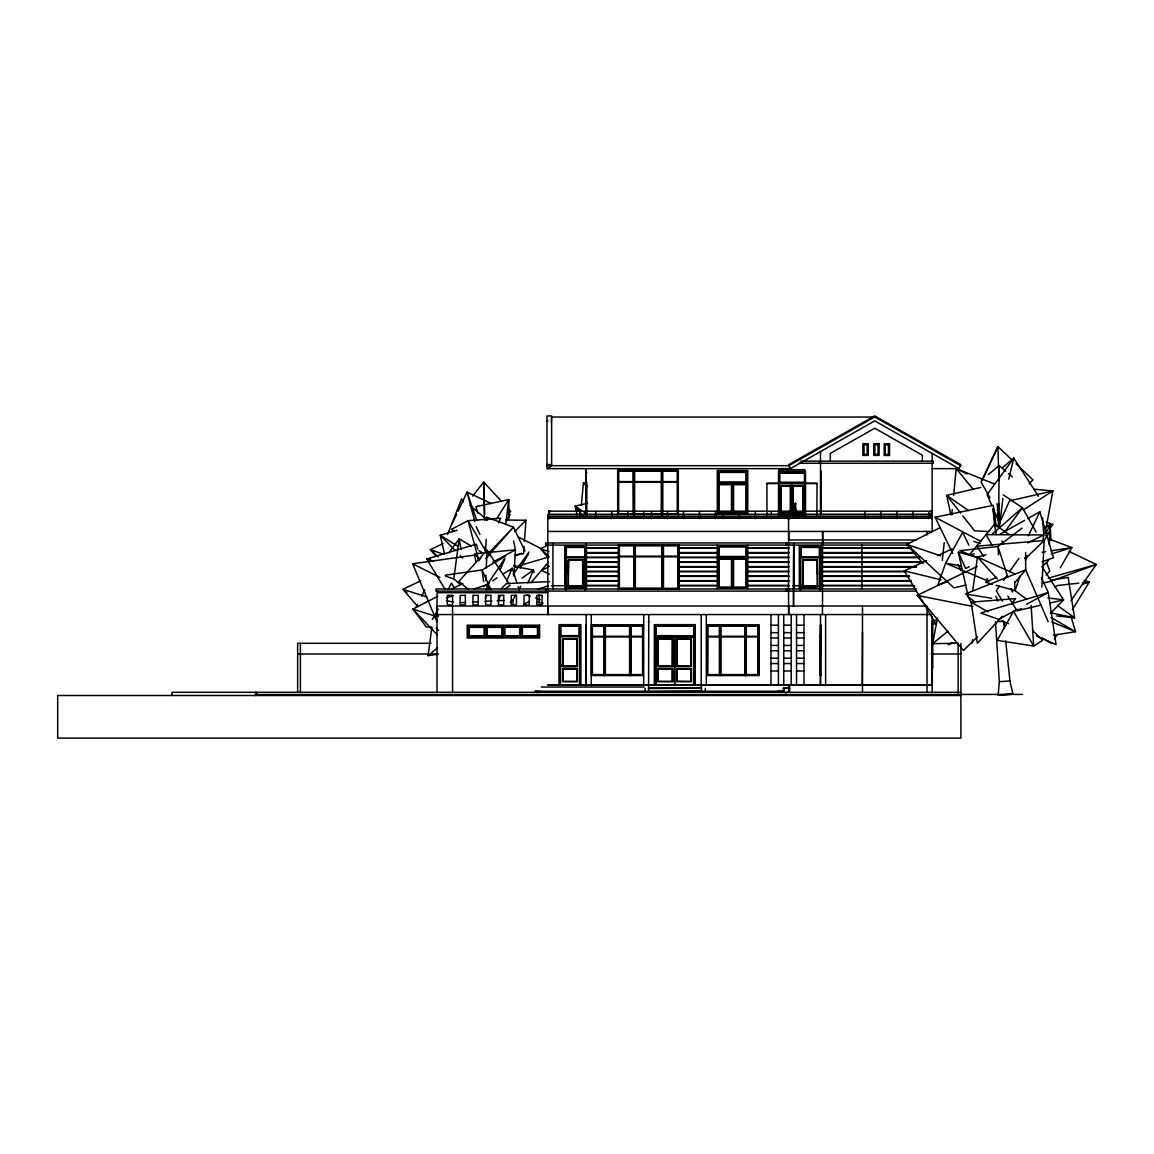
<?xml version="1.0" encoding="UTF-8"?>
<svg xmlns="http://www.w3.org/2000/svg" width="1154" height="1154" viewBox="0 0 1154 1154"><rect width="100%" height="100%" fill="white"/><g stroke="black" fill="none" stroke-linecap="round" stroke-linejoin="round"><path stroke-width="1.5" d="M998.513 526.57L998.773 503.288M999.032 479.992L999.191 465.653L988.242 474.525M562.618 653.279L562.936 638.652L562.835 666.32M568.258 574.461L568.576 559.82L568.345 587.617L582.958 587.703L582.958 560.007L568.258 560.007L568.258 587.703M802.823 574.461L803.155 559.82L803.155 587.372L817.248 587.415M998.484 528.373L999.191 465.653L1005.798 471.265M484.853 550.4L485.012 546.895M486.18 520.584L486.339 517.079L513.458 527.162L524.983 551.049M485.704 580.433L485.949 575.096M486.267 567.97L487.046 550.184L458.874 581.371L468.394 589.55M1049.231 544.573L1050.126 524.854L1046.75 526.036M1041.86 587.198L1044.197 540.505L1050.486 530.523L1045.567 535.672M513.977 575.961L515.42 549.809L513.588 541.053M791.11 512.304L790.245 512.145L791.298 512.405M485.459 551.497L486.267 539.322M524.118 546.592L523.627 553.617L514.828 555.463M524.479 541.313L525.936 520.238L506.159 520.036M551.266 422.378L551.641 417.041L874.573 417.041M672.032 665.541L672.032 665.541A2.135 2.135 0 0 0 673.359 665.714A2.135 2.135 0 0 0 672.046 665.743L672.032 665.815A2.048 2.048 0 0 1 673.619 665.887L673.806 665.815M675.71 665.714L675.58 665.887A2.048 2.048 0 0 1 677.182 665.815L677.225 665.743A2.135 2.135 0 0 0 675.898 665.642L675.782 665.584M581.284 505.452L583.448 482.776L586.78 484.132M951.79 514.872L952.295 509.534M953.651 495.282L956.19 468.553L994.56 484.031M586.174 485.113L586.189 473.558M940.322 578.197L940.712 574.634M942.284 560.426L944.246 542.654M1005.668 640.686L1009.938 681.004L1012.981 694.174L998.167 695.083L999.306 681.48L995.484 621.761M794.616 510.804L795.366 502.956L796.116 510.804M796.116 503.822L794.89 504.673L794.89 510.14M999.35 527.71L1002.884 498.369M505.697 524.493L508.741 499.581L475.938 506.635L477.727 513.27M438.491 654.116L428.134 655.616L431.841 627.329M549.823 511.698L548.554 511.179L549.823 510.645M548.987 514.641L931.494 514.554M568.835 586.766L568.821 586.708A2.135 2.135 0 0 1 567.119 586.737L567.249 586.636M561.421 665.541L561.709 665.584A2.048 2.048 0 0 0 563.152 665.541L563.181 665.598A2.135 2.135 0 0 1 561.868 665.714M930.658 510.645L931.942 511.179L930.658 511.698M485.358 598.551L485.82 595.089M486.526 589.867L487.219 584.66L504.904 558.594L500.172 569.975M972.173 643.009L972.649 639.604M972.678 590.805L977.452 557.021L985.934 554.757M1042.956 540.202L1043.793 534.966L1042.538 517.944M1045.091 533.393L1052.852 490.955L1034.172 489.209M957.791 643.254L932.634 643.672L937.495 617.996M1008.711 479.126L1013.775 458.109L1038.427 496.278M792.654 512.448L793.663 512.203M1020.237 575.658L1015.03 590.66L1026.598 599.171M1025.444 560.642L1027.175 555.637L1024.795 558.161M447.536 534.518L461.701 498.672L463.143 501.976M801.583 586.795L801.655 586.78A2.135 2.135 0 0 0 803.386 586.78L803.4 586.766M527.941 582.885L533.509 569.989L514.309 566.527M498.225 600.484L500.317 595.637M506.62 581.14L512.217 568.258L517.05 583.26M498.485 522.935L500.591 518.189L468.106 520.685L451.531 529.282L454.517 531.215M513.126 574.461L529.022 551.973M998.008 526.282L1009.534 500.836L1052.852 490.955L1023.194 510.054M982.371 480.223L997.936 446.569L1012.202 460.143M452.152 523.858L456.623 514.338M458.109 511.164L467.053 492.109L491.301 503.577M1028.387 535.831L1039.855 511.785L1053.515 557.743L1042.019 561.767M1046.173 532.932L1050.126 524.854L1051.005 540.649M415.945 607.437L417.56 604.234M421.628 596.214L424.874 589.795M438.203 609.225L432.332 619.482M448.372 589.16L451.502 582.986L454.157 587.66M1021.535 608.634L1013.558 611.332L997.2 640.355L1033.71 646.052L1042.581 640.311L1032.484 630.228M931.985 468.639L959.017 468.639L960.705 464.615L874.732 415.887L788.773 464.615L790.187 468.639M1060.382 567.754L1071.864 547.587L1050.443 539.524M510.284 602.244L512.996 599.907L515.578 595.377M519.026 589.348L520.757 586.333M520.324 567.912L528.388 553.906M1054.511 638.912L1057.338 634.296M1072.398 609.687L1089.347 582.02L1084.241 580.462M496.581 518.867L508.741 499.581L509.001 518.377L506.274 520.569M499.249 567.407L504.082 559.892M790.49 485.603L781.013 485.603M1049.736 528.878L1052.722 524.421L1045.986 522.041M999.378 586.261L996.291 590.675L1002.566 601.277M1003.504 580.375L1006.591 575.961M1009.678 571.547L1018.939 558.32M1070.984 600.57L1096.3 564.494L1069.109 551.424M449.036 552.694L459.148 538.817L471.366 546.116M933.269 622.915L935.375 620.03M1004.903 531.662L1022.415 507.717L1003.302 494.907M1002.364 616.25L977.337 643.297L971.105 602.157L966.749 594.425M1011.568 604.032L1015.65 598.594L971.105 602.157L988.012 611.894M505.928 520.31L510.212 514.67M480.814 558.046L478.795 560.685L468.106 520.685L485.848 551.424M475.924 636.431L477.785 636.431M493.609 636.431L495.47 636.431M511.294 636.431L513.155 636.431M528.979 636.431L530.84 636.431M510.097 570.999L512.217 568.258L503.13 574.043M472.592 496.105L483.714 482.069L501.312 501.168M508.409 514.093L510.688 511.352L508.351 508.813M530.999 582.698L548.438 562.171M1015.332 582.063L1025.69 569.86L1025.603 552.55M485.675 558.738L513.458 527.162L488.156 553.631M1046.13 575.024L1049.765 571.115L1046.894 563.152M1029.253 483.771L1032.96 479.876L1016.097 463.85M1050.414 613.495L1063.584 599.82L1042.177 567.032M514.742 531.561L525.936 520.238M469.173 635.969L484.55 635.969M486.945 635.883L502.235 635.969M502.235 627.199L502.105 635.854M618.155 514.194L618.356 470.933L633.517 470.933L633.719 514.194L618.155 514.194L618.155 482.271L677.816 482.271L677.816 514.194L662.266 514.194L677.816 514.194M504.63 635.883L519.92 635.969L519.819 627.286M582.842 560.123L568.345 560.079L582.914 560.051L582.914 587.66L568.533 587.415M522.3 635.883L537.591 635.969M537.591 627.199L537.476 635.854M634.267 545.496L634.455 588.771L618.89 588.771L619.092 545.496M591.915 675.047L592.117 625.598L604.292 625.598L604.48 675.047L591.915 675.047L591.915 636.95L643.038 636.95M630.473 675.047L643.038 675.047L630.473 675.047L630.473 636.95M672.479 638.941L672.32 666.247L658.184 666.247L657.982 638.912L672.609 638.826L672.609 666.522L657.895 666.522L657.895 638.826L672.522 638.912L672.566 666.478L657.939 666.478L657.939 638.869M691.232 638.941L691.073 666.247L676.922 666.247L676.734 638.912L691.347 638.826L691.347 666.522L676.648 666.522L676.648 638.826L691.26 638.912M691.174 666.348L676.821 666.348M707.287 675.047L707.489 625.598L719.663 625.598L719.865 675.047L707.287 675.047L707.287 636.95L758.409 636.95M803.011 587.516L802.91 560.079L817.479 560.051L817.522 587.703L802.823 587.703L802.823 560.007L817.522 560.007M746.032 674.859L758.409 675.047L758.221 625.598L746.032 625.598L746.032 674.859L758.409 675.047M501.413 588.598L506.476 583.563L549.477 581.616M977.438 636.907L963.503 650.409L917.199 595.406L977.222 566.412M1025.242 558.781L1044.197 540.505L976.774 546.203L983.626 556.214M1042.048 566.499L1048.496 560.7M991.776 534.562L1022.415 507.717L1036.119 532.081M1002.913 467.327L1013.775 458.109L987.103 494.604L991.82 505.539M428.134 655.616L437.611 647.783M548.02 468.639L551.641 465.682L551.641 415.974L546.953 415.974L546.953 468.639L790.447 468.639L874.732 420.878L959.017 468.639M932.634 643.672L947.91 631.166M567.133 585.886L567.133 587.804L567.306 585.9M732.199 501.673L732.199 499.884M790.201 514.915L789.567 514.958M732.199 576.235L732.199 574.447M801.698 585.886L801.698 587.804L801.929 585.915M1022.098 528.099L997.936 546.491L959.883 550.674L978.001 558.002M504.471 589.348L510.126 585.28M521.997 578.14L533.509 569.989L534.114 572.673M540.274 605.057L543.145 603.052L538.053 602.042M483.454 586.578L489.512 582.712M492.542 580.794L497.085 577.894M505.51 556.242L482.026 569.961L445.372 575.168M546.953 465.682L788.773 465.682L874.732 416.955L960.705 465.682M1000.186 534.114L1024.593 520.382M1027.651 518.651L1039.855 511.785M523.599 604.508L529.556 601.191M785.802 693.02L789.624 690.914L789.624 685.274M492.614 562.229L515.42 549.809L474.669 553.805L478.809 558.824M1017.28 609.312L998.686 619.366L980.842 613.019L1048.279 592.55L1041.644 578.01M1026.584 604.292L1048.279 592.55L1056.069 644.61L1036.393 635.955M437.856 596.229L412.872 609.081L426.288 626.882L431.625 627.372M451.892 589.002L462.826 583.376M548.482 544.775L540.548 548.77L548.453 558.147M940.423 527.493L906.885 544.399L923.041 563.541M965.999 568.316L969.216 566.701M1027.781 542.856L1043.793 534.966L985.963 534.634L992.022 545.106M420.676 580.823L402.89 589.333L417.806 606.571M442.977 543.649L430.327 549.65L436.183 556.416M541.572 570.249L548.107 567.263M936.067 624.227L904.303 570.812L926.619 560.613M937.769 555.507L952.122 548.958M948.17 644.769L953.074 642.547M996.695 577.317L985.603 582.28L992.527 584.256M1054.612 586.867L1057.857 585.467L1078.846 583.159M1046.433 527.046L1052.722 524.421L1045.986 526.729M790.418 511.828L789.293 511.179L790.577 510.645M648.793 614.866L648.577 691.664L701.473 691.246M777.479 691.246L783.869 691.664L783.869 688.476M947.679 581.573L937.827 585.222L945.616 563.195L962.696 532.326L968.898 545.207M514.9 555.478L521.594 553.199M793.649 512.145L792.784 512.304M446.454 597.844L453.248 595.652M473.63 589.059L487.219 584.66L489.556 589.434M1082.567 584.198L1089.347 582.02L1082.351 582.784M538.226 589.03L548.467 585.814M1051.308 554.007L1071.864 547.587L1050.789 550.862M457.099 530.205L440.28 535.268L444.506 554.122M515.059 566.946L549.145 556.848M974.25 553.79L969.071 555.305L994.488 524.248L992.959 508.712M819.975 675.047L821.475 674.859M1048.135 578.212L1096.3 564.494L1050.097 581.529L1043.187 582.986M965.912 585.035L953.997 587.876L906.885 544.399L940.726 555.867M1041.196 605.085L1017.078 610.754L1007.846 595.998M1049.808 603.066L1063.584 599.82L1047.875 597.974M587.473 503.274L575.197 506.13L577.043 514.785M980.799 487.45L946.713 495.383L950.824 514.713M952.742 553.43L935.086 517.223L993.262 505.351L996.234 526.599M438.578 614.75L435.087 615.399L438.318 616.625M1050.529 580.289L1068.128 577.389L1074.605 617.808L1056.761 615.933M1053.342 635.234L1075.528 631.7L1070.955 616.323M1042.004 552.218L1045.51 551.684M436.89 621.602L412.627 563.787L474.539 555.117L476.083 561.998M535.456 691.246L540.88 691.664M701.416 691.664L701.416 685.274M997.806 694.852L1012.981 694.174M997.518 621.573L1003.634 621.4L1004.369 628.411M460.143 602.72L465.423 602.446M472.476 602.071L477.756 601.782M484.81 601.407L491.849 601.032M497.143 600.758L504.183 600.383M430.269 558.897L426.735 558.983L445.011 589.29M546.953 420.821L548.02 420.821M800.746 461.153L933.211 461.153L933.211 463.273L798.885 463.273M546.953 464.615L551.641 464.615M634.339 470.933L661.646 470.933L661.646 514.006L634.339 514.006M662.454 470.933L677.629 470.933L677.629 514.006M586.16 471.265L585.943 515.521M718.351 471.582L746.696 471.582M779.094 472.116L804.944 472.116L804.872 515.304M779.239 472.332L804.8 472.332M586.896 472.65L586.16 472.65L586.16 515.42L586.896 515.261M804.598 472.65L779.455 472.65L779.455 515.477M617.953 481.593L678.033 481.593M586.16 482.228L586.896 482.228M779.455 482.228L804.453 482.228M718.351 482.776L746.696 482.776M586.16 483.31L586.896 483.31M767.021 483.512L779.455 483.512M804.453 483.512L816.888 483.512M586.131 485.43L586.896 485.43M793.404 485.603L802.953 485.517L802.953 513.04M781.099 485.747L790.403 485.747L790.403 512.809L781.07 512.852M793.505 485.747L802.795 485.747M548.554 511.179L931.942 511.179M719.202 512.491L731.463 512.491M733.583 512.491L745.845 512.491M793.476 512.852L802.823 512.852M586.044 513.025L586.896 513.126M618.356 514.006L633.517 514.006M932.144 514.41L547.804 514.41L547.804 516.66L932.144 516.66M780.897 515.261L790.605 515.261M793.288 515.261L803.011 515.261M932.144 518.247L547.804 518.247L547.804 614.548M547.804 531.446L932.144 531.446L932.144 463.273M916.391 539.971L788.773 539.971L788.773 531.446M909.092 542.957L545.683 542.957L545.683 545.092L907.693 545.092M618.688 545.352L678.768 545.352M565.604 589.838L565.604 546.693L585.626 546.693L585.568 589.853M800.212 589.853L800.169 546.693L820.191 546.693L819.975 589.896M565.806 546.895L585.41 546.895M800.386 546.895L819.975 546.895M586.16 547.861L618.688 547.861M678.768 547.861L717.283 547.861M747.749 547.861L788.874 547.861M822.427 547.861L911.198 547.861M586.16 548.28L618.688 548.28M678.768 548.28L717.283 548.28M747.749 548.28L788.874 548.28M822.427 548.28L911.198 548.28M586.16 552.55L618.688 552.55M678.768 552.55L717.283 552.55M747.749 552.55L788.874 552.55M822.427 552.55L914.718 552.55M586.16 552.968L618.688 552.968M678.768 552.968L717.283 552.968M747.749 552.968L788.874 552.968M822.427 552.968L914.718 552.968M793.649 554.064L793.418 589.896M618.688 556.156L678.768 556.156M566.34 556.805L584.876 556.805M800.905 556.805L819.441 556.805M586.16 557.238L618.688 557.238M678.768 557.238L717.283 557.238M747.749 557.238L788.874 557.238M822.427 557.238L919.998 557.238M586.16 557.656L618.688 557.656M678.768 557.656L717.283 557.656M747.749 557.656L788.874 557.656M822.427 557.656L919.998 557.656M566.124 557.872L585.092 557.872M800.703 557.872L819.657 557.872M803.112 560.281L817.248 560.281M586.16 561.911L618.688 561.911M678.768 561.911L717.283 561.911M747.749 561.911L788.874 561.911M822.427 561.911L921.757 561.911M586.16 562.344L618.688 562.344M678.768 562.344L717.283 562.344M747.749 562.344L788.874 562.344M822.427 562.344L921.757 562.344M586.16 566.6L618.688 566.6M678.768 566.6L717.283 566.6M747.749 566.6L788.874 566.6M822.427 566.6L916.478 566.6M586.16 567.032L618.688 567.032M678.768 567.032L717.283 567.032M747.749 567.032L788.874 567.032M822.427 567.032L916.478 567.032M586.16 571.288L618.688 571.288M678.768 571.288L717.283 571.288M747.749 571.288L788.874 571.288M822.427 571.288L905.933 571.288M586.16 571.72L618.688 571.72M678.768 571.72L717.283 571.72M747.749 571.72L788.874 571.72M822.427 571.72L905.933 571.72M586.16 575.976L618.688 575.976M678.768 575.976L717.283 575.976M747.749 575.976L788.874 575.976M822.427 575.976L909.439 575.976M586.16 576.409L618.688 576.409M678.768 576.409L717.283 576.409M747.749 576.409L788.874 576.409M822.427 576.409L909.439 576.409M586.16 580.664L618.688 580.664M678.768 580.664L717.283 580.664M747.749 580.664L788.874 580.664M822.427 580.664L911.198 580.664M586.16 581.097L618.688 581.097M678.768 581.097L717.283 581.097M747.749 581.097L788.874 581.097M822.427 581.097L911.198 581.097M586.16 585.352L618.688 585.352M678.768 585.352L717.283 585.352M747.749 585.352L788.874 585.352M822.427 585.352L912.958 585.352M551.424 585.742L618.688 585.785M678.768 585.785L717.283 585.785M747.749 585.785L788.874 585.785M792.885 585.742L914.718 585.785M568.258 587.444L582.958 587.444M802.823 587.444L817.522 587.444M619.092 588.569L634.267 588.569M635.075 588.569L662.382 588.569L662.382 545.496M678.552 588.771L663.002 588.771L678.552 588.771L678.552 556.834L618.89 556.834L618.89 588.771M916.189 588.973L435.952 588.973L435.952 591.108L916.233 591.108M547.804 592.709L437.02 592.709L437.02 692.66M437.02 606.023L925.248 606.023M437.02 614.548L931.942 614.548M932.144 621.79L934.278 621.79L934.278 623.91L931.999 623.91M586.16 624.66L586.016 684.841M820.508 624.66L820.436 684.841M643.514 624.92L591.439 624.92L591.439 675.537L643.514 675.537M820.653 624.92L820.653 675.537M770.973 625.194L778.431 625.194M783.754 625.194L791.211 625.194M796.534 625.194L803.992 625.194M820.653 625.194L819.975 675.263L821.331 675.263M629.853 625.598L605.1 625.598L605.1 674.859L629.853 674.859M630.661 625.598L642.836 625.598L642.836 674.859M694.275 684.841L694.275 625.511L655.183 625.511L655.241 684.841M745.224 625.598L720.471 625.598L720.471 674.859L745.224 674.859M820.653 625.598L821.475 625.598M655.4 625.728L694.073 625.728M693.54 626.261L655.934 626.261L655.934 635.753M484.637 627.112L469.087 627.112L469.087 636.056L484.637 636.056L484.637 627.112L484.593 636.013M486.757 627.112L502.322 627.112L502.322 636.056L486.757 636.056L486.757 627.112L487.046 635.782L502.004 635.739M504.442 627.112L520.007 627.112L520.007 636.056L504.442 636.056L504.442 627.112L519.718 627.387M522.127 627.112L537.677 627.112L537.677 636.056L522.127 636.056L522.127 627.112L537.403 627.387M484.363 627.387L469.361 627.387L469.289 635.854L484.319 635.739L484.319 627.43M487.046 627.387L502.033 627.387M862.485 632.118L862.269 684.841M770.973 632.652L778.431 632.652M783.754 632.652L791.211 632.652M796.534 632.652L803.992 632.652M537.36 635.739L522.445 635.739L522.344 627.329M560.7 635.623L579.236 635.623M655.717 635.623L693.54 635.753M931.321 635.666L932.677 635.666M591.699 636.272L643.24 636.272M707.085 636.272L758.625 636.272M819.975 636.272L821.331 636.272M560.483 636.705L579.452 636.705M655.717 636.619L693.54 636.619M655.717 636.907L693.54 636.907M819.975 636.95L821.331 636.95M770.973 637.974L778.431 637.974M783.754 637.974L791.211 637.974M796.534 637.974L803.992 637.974M577.231 638.912L562.791 638.999M562.936 639.143L577 639.143M658.227 639.143L672.277 639.143M676.965 639.143L691.03 639.143M431.019 643.297L297.645 643.297L297.645 692.299M950.939 643.297L958.152 643.297L958.152 693.28M770.973 645.432L778.431 645.432M783.754 645.432L791.211 645.432M796.534 645.432L803.992 645.432M770.973 650.755L778.431 650.755M783.754 650.755L791.211 650.755M796.534 650.755L803.992 650.755M297.645 653.957L428.336 653.957M431.942 653.957L437.337 653.957M931.119 653.957L960.893 653.957M770.973 658.213L778.431 658.213M783.754 658.213L791.211 658.213M796.534 658.213L803.992 658.213M770.973 663.55L778.431 663.55M783.754 663.55L791.211 663.55M796.534 663.55L803.992 663.55M562.618 666.276L577.317 666.276M562.662 666.478L577.274 666.478M931.869 667.127L932.677 667.127M931.942 667.805L932.677 667.805L932.677 623.91M931.999 668.079L931.999 623.65M932.144 668.656L932.172 681.552M562.719 668.757L577.202 668.757M691.246 668.757L676.763 668.757L676.763 681.552L691.347 681.653L691.347 668.656L676.648 668.656L676.648 681.653M562.936 668.974L577 668.974L577.058 681.394L562.863 681.394L562.863 668.916L562.979 681.293M672.277 668.974L658.227 668.974L658.227 681.336L672.349 681.394L672.349 668.916M691.03 668.974L676.965 668.974L676.965 681.336L691.087 681.394L691.087 668.916M770.973 670.993L778.431 670.993M783.754 670.993L791.211 670.993M796.534 670.993L803.992 670.993M819.975 674.585L821.201 674.585M592.117 674.859L604.292 674.859M707.489 674.859L719.663 674.859M657.895 681.653L672.609 681.653L672.609 668.656L657.895 668.656L657.895 681.653L658.011 668.757L672.493 668.757L672.493 681.552M932.36 684.841L547.602 684.841L932.144 685.274M541.298 687.034L643.961 687.034M648.577 688.044L701.632 688.26L648.577 688.476M789.192 688.044L783.018 688.318L789.624 688.476M535.023 691.246L783.465 691.246M960.893 692.299L171.946 692.299L171.946 695.501M960.893 694.564L256.678 694.564L256.678 692.299M961.123 694.434L1022.372 694.434M960.893 695.501L57.7 695.501L57.7 738.113L960.893 738.113L960.893 643.297M988.545 531.547L974.553 530.84L962.782 515.838M991.603 598.248L965.364 593.949L1025.69 569.86L1048.164 621.689M961.325 565.979L945.616 563.195L988.704 581.299L986.886 578.644M917.199 595.406L973.067 606.485M1051.078 612.889L1074.605 617.808L1057.526 605.533M446.468 600.628L453.291 602.143M904.303 570.812L941.073 579.871M975.289 602.244L968.307 596.979L958.325 552.189L979.039 557.858M995.989 585.237L1015.03 590.66L1014.654 581.861M434.726 615.976L412.872 609.081L437.395 634.96M426.792 596.906L402.89 589.333L406.973 592.478M433.486 561.176L426.735 558.983L476.371 544.169L477.77 549.275M973.774 541.399L980.438 543.621M548.958 551.626L540.548 548.77L548.482 556.098M527.017 594.988L530.422 596.142M443.915 554.396L430.327 549.65L438.332 556.848M445.271 575.99L453.493 578.904M535.528 597.887L540.202 599.618M1051.885 621.919L1075.528 631.7L1051.179 617.606M1001.96 620.809L1008.524 623.694M1014.9 573.899L977.452 557.021L997.388 579.077M546.03 564.97L549.29 566.484M1009.938 681.004L999.624 681.625M541.385 570.379L549.405 574.158M967.023 473.962L956.19 468.553L973.226 489.368M586.621 484.363L583.448 482.776L586.867 486.945M412.627 563.787L439.818 577.418M517.843 536.74L541.587 548.857M935.086 517.223L980.799 541.385M513.905 565.316L517.021 567.09M1042.466 638.018L1051.683 643.528M479.011 550.689L483.598 553.43M456.955 545.698L440.28 535.268L455.21 550.444M968.523 510.674L946.713 495.383L960.633 513.112M581.082 510.241L575.197 506.13L582.914 515.939M584.011 512.304L586.953 514.367M1008.957 534.432L994.488 524.248L996.277 534.634M469.851 505.466L487.522 520.18M1008.437 473.515L1012.404 476.89M460.504 584.703L453.796 578.789L459.148 538.817L461.023 549.405M817.45 587.617L817.205 559.82L817.522 574.461M460.186 555.507L462.667 558.031M436.183 627.79L438.477 630.445M1003.792 622.929L1006.014 625.569M487.046 550.184L509.159 583.823M1013.558 611.332L1033.71 646.052L1031.113 605.403M989.916 497.677L981.059 482.055L997.936 446.569L998.484 468.135M788.773 465.682L790.447 468.639M1010.962 588.843L1012.621 592.016L1011.524 588.641M997.301 510.155L998.874 513.299M958.123 564.436L961.195 570.74M476.169 526.599L479.891 534.432M958.325 552.189L965.566 568.302M490.796 589.521L482.026 569.961L483.613 581.63M995.859 596.257L997.921 601.09M476.732 520.367L467.053 492.109L474.799 521.42M997.676 516.199L998.787 519.588M1007.716 576.841L997.936 546.491L998.556 554.886M518.117 586.607L519.199 589.939M1002.033 540.837L1002.956 544.183M677.21 665.541L677.225 665.598A2.135 2.135 0 0 1 676.576 665.757M997.518 514.02L998.571 521.161L993.176 508.654L993.623 512.174M994.099 515.636L995.527 526.008M997.07 503.548L998.888 517.728M794.616 503.822L795.423 510.14M484.406 520.007L483.714 482.069L484.694 514.482M822.889 543.822L822.6 531.446L822.427 588.973M512.996 599.907L513.126 605.259M582.958 574.461L582.64 559.82L582.64 587.372M577.317 653.279L577 638.652L577.101 666.32M539.019 594.815L539.12 605.129M932.36 624.66L932.288 684.841M932.144 453.407L932.144 461.153M932.144 616.625L932.144 692.905M931.667 518.608L931.667 511.929L931.134 518.608M928.855 511.929L928.855 518.608M927.037 531.446L927.037 534.865M927.037 606.023L927.037 692.66M922.349 461.153L922.349 455.21L874.732 428.221L830.317 453.392L830.317 461.153M912.872 511.929L912.872 518.608M896.889 511.929L896.889 518.608M880.906 511.929L880.906 518.608M864.937 511.929L864.937 518.608M862.485 606.023L862.485 692.66M861.951 545.092L861.951 588.973M825.629 614.866L825.629 685.591M823.393 585.222L823.393 586.275M822.6 591.108L822.427 614.548M821.792 545.092L821.792 588.973M821.057 471.193L821.057 513.732M821.042 588.324L821.042 545.828L799.318 545.828L799.318 588.324M820.508 451.603L820.508 515.304M820.508 588.468L820.508 546.361L799.852 546.361L799.852 588.468M820.508 614.866L820.508 685.591M819.657 589.982L819.657 547.212L800.703 547.212L800.703 589.982M819.441 461.153L819.441 463.273M819.441 557.872L819.441 547.429L800.905 547.429L800.905 557.872M816.888 515.477L817.018 483.31L766.876 483.31L767.021 515.477M805.506 515.521L805.506 471.265L778.532 471.265L778.532 515.521M805.16 515.665L805.16 471.798L778.878 471.798L778.878 515.665M804.742 515.564L804.742 469.664L779.181 469.664L779.181 515.564M804.453 515.477L804.453 472.866L779.585 472.866L779.585 482.358M803.992 614.548L803.992 684.841M800.27 546.794L800.386 589.896M796.534 614.548L796.534 684.841M794.082 545.092L794.082 588.973M793.663 543.52L793.663 589.954M793.649 591.108L793.649 606.023M793.418 591.108L793.418 606.023M792.769 511.539L792.553 513.241L792.409 511.539M792.019 483.31L791.875 515.405M791.5 511.539L791.283 513.241L791.139 511.539M791.211 614.548L791.211 684.841M790.101 518.608L789.668 511.828L789.567 518.608M789.091 516.66L789.091 518.247M789.192 685.274L789.192 688.476M788.773 606.023L788.773 614.548M788.773 685.274L788.773 692.342M788.557 514.41L788.557 516.66M788.557 518.247L788.557 614.548M787.49 588.973L787.49 591.108M787.273 511.929L787.273 518.608M786.422 542.943L786.422 545.077M786.422 588.973L786.422 591.108M783.754 614.548L783.754 684.841M783.436 688.476L783.436 691.664M781.027 485.646L781.027 512.924M778.431 614.548L778.431 684.841M771.29 511.929L771.29 518.608M770.973 614.548L770.973 684.841M757.947 636.272L757.947 625.872L746.306 625.872L746.306 636.272M757.947 636.95L757.947 674.585L746.306 674.585L746.306 636.95M755.322 511.929L755.322 518.608M747.749 514.41L747.749 470.515L717.283 470.515L717.283 514.41M747.749 545.092L747.749 588.973M745.845 510.76L745.845 484.694L733.583 484.694L733.583 510.76M745.902 624.92L745.902 675.537M745.628 625.194L745.628 675.263M745.369 624.92L745.369 675.537M739.339 511.929L739.339 518.608M732.516 483.627L732.516 513.559M732.516 558.19L732.516 588.122M731.463 510.76L731.463 484.694L719.202 484.694L719.202 510.76M723.356 511.929L723.356 518.608M720.341 624.92L720.341 675.537M720.067 625.194L720.067 675.263M719.793 624.92L719.793 675.537M719.389 636.272L719.389 625.872L707.763 625.872L707.763 636.272M719.389 636.95L719.389 674.585L707.763 674.585L707.763 636.95M717.283 545.092L717.283 588.973M715.48 511.929L715.48 518.608M706.32 614.866L706.32 685.591M705.31 688.202L705.31 692.472M701.199 614.866L701.199 685.591M699.497 511.929L699.497 518.608M695.126 684.841L695.126 624.66L654.332 624.66L654.332 684.841M694.593 684.841L694.593 625.194L654.866 625.194L654.866 684.841M694.232 625.569L694.073 684.841M693.54 684.841L693.742 626.045L655.717 626.045L655.717 684.841M683.514 511.929L683.514 518.608M679.042 589.247L679.042 544.818L618.414 544.818L618.414 589.247M678.768 545.092L678.768 589.247M678.307 514.684L678.307 470.255L617.678 470.255L617.678 514.684M678.364 545.496L678.364 588.569M678.033 514.41L678.033 470.515L617.953 470.515L617.953 514.41M678.09 556.156L678.09 545.77L663.463 545.77L663.463 556.156M678.09 556.834L678.09 588.295L663.463 588.295L663.463 556.834M677.355 481.593L677.355 471.193L662.728 471.193L662.728 481.593M677.355 482.271L677.355 513.732L662.728 513.732L662.728 482.271M676.691 638.869L676.691 666.478M674.729 636.907L674.729 684.841M674.513 636.907L674.513 684.841M667.546 511.929L667.546 518.608M663.06 544.818L663.06 589.247M662.785 545.092L662.785 588.973M662.511 544.818L662.511 589.247M662.324 470.255L662.324 514.684M662.05 470.515L662.05 514.41M661.776 470.255L661.776 514.684M655.934 636.907L655.934 684.841M655.4 625.194L655.4 684.841M651.563 511.929L651.563 518.608M648.534 621.342L648.534 622.698M645.129 688.202L645.129 692.472M643.687 511.929L643.687 518.608M643.687 614.866L643.687 685.591M642.576 636.272L642.576 625.872L630.935 625.872L630.935 636.272M642.576 636.95L642.576 674.585L630.935 674.585L630.935 636.95M634.931 544.818L634.931 589.247M634.671 545.092L634.671 588.973M634.397 544.818L634.397 589.247M634.195 470.255L634.195 514.684M633.921 470.515L633.921 514.41M633.993 556.156L633.993 545.77L619.366 545.77L619.366 556.156M633.993 556.834L633.993 588.295L619.366 588.295L619.366 556.834M633.661 470.255L633.661 514.684M633.257 481.593L633.257 471.193L618.631 471.193L618.631 481.593M633.257 482.271L633.257 513.732L618.631 513.732L618.631 482.271M630.531 624.92L630.531 675.537M630.257 625.194L630.257 675.263M629.983 624.92L629.983 675.537M627.704 511.929L627.704 518.608M618.688 545.092L618.688 589.247M611.721 511.929L611.721 518.608M604.956 624.92L604.956 675.537M604.696 625.194L604.696 675.263M604.422 624.92L604.422 675.537M604.018 636.272L604.018 625.872L592.377 625.872L592.377 636.272M604.018 636.95L604.018 674.585L592.377 674.585L592.377 636.95M595.738 511.929L595.738 518.608M591.266 614.866L591.266 685.591M586.621 485.43L586.621 513.126M586.448 485.257L586.376 515.492M586.477 588.324L586.477 545.828L564.739 545.828L564.739 588.324M586.16 468.654L586.16 515.694M586.16 543.88L586.16 588.973M586.16 614.866L586.16 685.591M585.943 588.468L585.943 546.361L565.272 546.361L565.272 588.468M585.511 546.794L585.41 589.896M585.092 589.982L585.092 547.212L566.124 547.212L566.124 589.982M584.876 557.872L584.876 547.429L566.34 547.429L566.34 557.872M580.837 684.841L580.837 624.66L559.099 624.66L559.099 684.841M580.303 684.841L580.303 625.194L559.632 625.194L559.632 684.841M579.871 684.841L579.972 625.511L559.95 625.511L560.065 684.841M579.77 511.929L579.77 518.608M579.77 684.841L579.77 625.728L560.166 625.728L560.166 684.841M579.452 684.841L579.452 626.045L560.483 626.045L560.483 684.841M579.236 636.705L579.236 626.261L560.7 626.261L560.7 636.705M576.885 669.089L576.885 681.221M565.648 546.736L565.806 589.896M552.925 543.88L552.925 588.973M549.347 518.608L549.347 511.929L548.814 518.608M548.338 516.66L548.338 518.247M548.02 606.023L548.02 614.548M545.683 588.973L545.683 591.108M521.06 626.045L521.06 637.123M519.675 627.43L519.675 635.739L504.774 635.739L504.659 627.329M503.389 626.045L503.389 637.123M485.704 626.045L485.704 637.123M452.57 606.023L452.57 692.674M437.554 591.108L437.554 592.709M437.236 606.023L437.236 614.548M300.386 643.297L300.386 692.674M255.51 692.299L255.51 695.501M795.048 508.294L795.048 508.294M561.291 664.877L561.666 666.623L561.306 664.819M673.402 664.877L673.777 666.623L673.46 664.776M675.321 664.877L675.696 666.623L675.335 664.819M868.241 443.684L862.904 443.684L862.904 455.397L868.241 455.397L868.241 443.684M879.103 443.684L873.78 443.684L873.78 455.397L879.103 455.397L879.103 443.684M889.546 443.742L884.209 443.742L884.209 455.469L889.546 455.469L889.546 443.742M867.159 444.766L863.985 444.766L863.985 454.315L867.159 454.315L867.159 444.766M878.021 444.766L874.862 444.766L874.862 454.315L878.021 454.315L878.021 444.766M888.465 444.824L885.291 444.824L885.291 454.387L888.465 454.387L888.465 444.824M661.372 471.193L634.599 471.193L634.599 513.732L661.372 513.732L661.372 471.193M746.898 471.366L718.134 471.366L718.134 482.978L746.898 482.978L746.898 471.366M745.845 472.433L719.202 472.433L719.202 481.925L745.845 481.925L745.845 472.433M746.898 483.627L718.134 483.627L718.134 513.559L746.898 513.559L746.898 483.627M790.605 485.43L780.897 485.43L780.897 513.126L790.605 513.126L790.605 485.43M803.011 485.43L793.288 485.43L793.288 513.126L803.011 513.126L803.011 485.43M662.107 545.77L635.349 545.77L635.349 588.295L662.107 588.295L662.107 545.77M746.898 545.943L718.134 545.943L718.134 557.555L746.898 557.555L746.898 545.943M745.845 547.01L719.202 547.01L719.202 556.488L745.845 556.488L745.845 547.01M746.898 558.19L718.134 558.19L718.134 588.122L746.898 588.122L746.898 558.19M731.463 559.257L719.202 559.257L719.202 587.054L731.463 587.054L731.463 559.257M745.845 559.257L733.583 559.257L733.583 587.054L745.845 587.054L745.845 559.257M452.57 595.363L447.348 595.363L447.348 604.956L452.57 604.956L452.57 595.363M465.351 595.363L460.143 595.363L460.143 604.956L465.351 604.956L465.351 595.363M478.145 595.363L472.924 595.363L472.924 604.956L478.145 604.956L478.145 595.363M490.926 595.363L485.704 595.363L485.704 604.956L490.926 604.956L490.926 595.363M503.707 595.363L498.485 595.363L498.485 604.956L503.707 604.956L503.707 595.363M516.487 595.363L511.265 595.363L511.265 604.956L516.487 604.956L516.487 595.363M529.268 595.363L524.046 595.363L524.046 604.956L529.268 604.956L529.268 595.363M542.063 595.363L536.841 595.363L536.841 604.956L542.063 604.956L542.063 595.363M758.885 624.92L706.811 624.92L706.811 675.537L758.885 675.537L758.885 624.92M539.596 625.194L467.168 625.194L467.168 637.974L539.596 637.974L539.596 625.194M643.24 625.194L591.699 625.194L591.699 675.263L643.24 675.263L643.24 625.194M758.625 625.194L707.085 625.194L707.085 675.263L758.625 675.263L758.625 625.194M629.579 625.872L605.374 625.872L605.374 674.585L629.579 674.585L629.579 625.872M744.95 625.872L720.745 625.872L720.745 674.585L744.95 674.585L744.95 625.872M538.745 626.045L468.019 626.045L468.019 637.123L538.745 637.123L538.745 626.045M577.317 638.826L562.618 638.826L562.618 666.522L577.317 666.522L577.317 638.826M577.317 668.656L562.618 668.656L562.618 681.653L577.317 681.653L577.317 668.656"/></g></svg>
